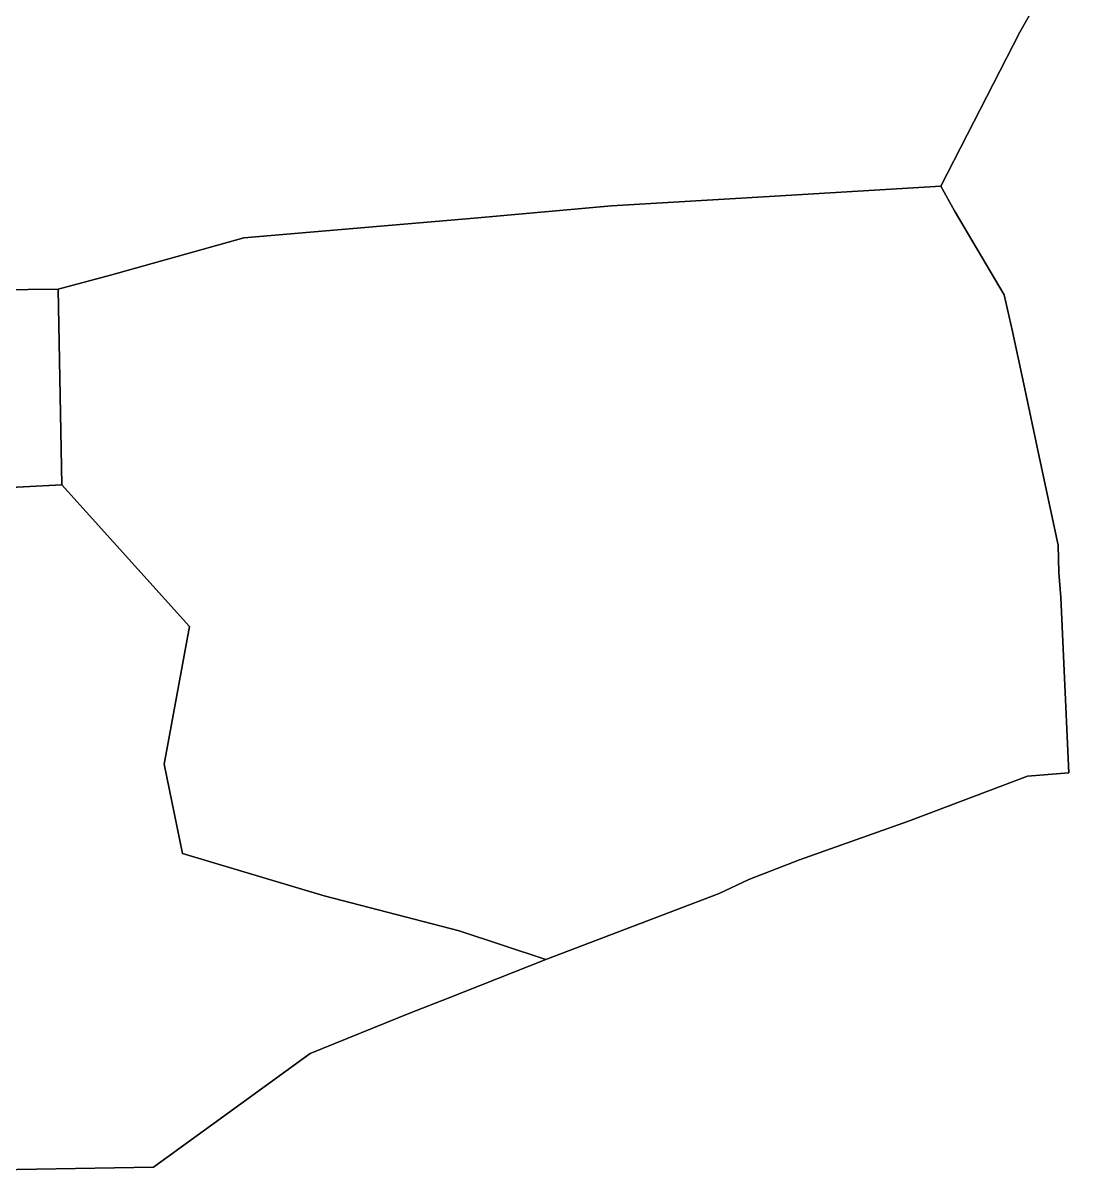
# Model space of a CAD drawing. Extents: x -85.11 to -76.23, y 42.63 to 48.9.
# Drawn here: x -80.188 to -77.808, y 42.63 to 45.205 of the extents above; entities that cross this region are included whole.
import ezdxf

# ---------------------------------------------------------------- set-up
doc = ezdxf.new("R2010")
doc.units = 0
doc.header["$MEASUREMENT"] = 0
doc.layers.add('GEO_', color=7, linetype='Continuous')

msp = doc.modelspace()

# ---------------------------------------------------------------- linework, layer by layer
at = {"layer": 'GEO_', "color": 7, "true_color": 0xffffff}
for p, q in [((-77.8083, 45.4361), (-77.95, 45.185)), ((-77.8083, 45.4361), (-77.95, 45.185)), ((-77.8083, 45.4361), (-77.95, 45.185)), ((-77.95, 45.185), (-77.8083, 45.4361)), ((-77.8083, 45.4361), (-77.95, 45.185)), ((-77.8083, 45.4361), (-77.95, 45.185)), ((-77.8083, 45.4361), (-77.95, 45.185)), ((-77.95, 45.185), (-77.8083, 45.4361)), ((-77.95, 45.185), (-78.1278, 44.8391)), ((-77.95, 45.185), (-78.1278, 44.8391)), ((-77.95, 45.185), (-78.1278, 44.8391)), ((-78.1278, 44.8391), (-77.95, 45.185)), ((-77.95, 45.185), (-78.1278, 44.8391)), ((-77.95, 45.185), (-78.1278, 44.8391)), ((-77.95, 45.185), (-78.1278, 44.8391)), ((-78.1278, 44.8391), (-77.95, 45.185)), ((-77.95, 45.185), (-77.95, 45.185)), ((-77.95, 45.185), (-77.95, 45.185)), ((-78.1278, 44.8391), (-78.5, 44.8171)), ((-78.1278, 44.8391), (-78.5, 44.8171)), ((-78.1278, 44.8391), (-78.5, 44.8171)), ((-78.5, 44.8171), (-78.1278, 44.8391)), ((-78.1278, 44.8391), (-78.5, 44.8171)), ((-78.1278, 44.8391), (-78.5, 44.8171)), ((-78.1278, 44.8391), (-78.5, 44.8171)), ((-78.5, 44.8171), (-78.1278, 44.8391)), ((-78.5, 44.8171), (-78.1278, 44.8391)), ((-78.5, 44.8171), (-78.1278, 44.8391)), ((-78.5, 44.8171), (-78.1278, 44.8391)), ((-78.1278, 44.8391), (-78.5, 44.8171)), ((-78.5, 44.8171), (-78.1278, 44.8391)), ((-78.5, 44.8171), (-78.1278, 44.8391)), ((-78.5, 44.8171), (-78.1278, 44.8391)), ((-78.1278, 44.8391), (-78.5, 44.8171)), ((-78.5, 44.8171), (-78.1278, 44.8391)), ((-78.5, 44.8171), (-78.1278, 44.8391)), ((-78.5, 44.8171), (-78.1278, 44.8391)), ((-78.1278, 44.8391), (-78.5, 44.8171)), ((-78.1278, 44.8391), (-78.1278, 44.8391)), ((-78.1278, 44.8391), (-78.1278, 44.8391)), ((-78.1278, 44.8391), (-78.0972, 44.784)), ((-78.1278, 44.8391), (-78.0972, 44.784)), ((-78.1278, 44.8391), (-78.1278, 44.8391)), ((-78.1278, 44.8391), (-78.0972, 44.784)), ((-78.0972, 44.784), (-78.1278, 44.8391)), ((-78.1278, 44.8391), (-78.0972, 44.784)), ((-78.1278, 44.8391), (-78.0972, 44.784)), ((-78.1278, 44.8391), (-78.1278, 44.8391)), ((-78.1278, 44.8391), (-78.0972, 44.784)), ((-78.0972, 44.784), (-78.1278, 44.8391)), ((-78.1278, 44.8391), (-78.0972, 44.784)), ((-78.1278, 44.8391), (-78.0972, 44.784)), ((-78.1278, 44.8391), (-78.1278, 44.8391)), ((-78.1278, 44.8391), (-78.0972, 44.784)), ((-78.0972, 44.784), (-78.1278, 44.8391)), ((-78.5, 44.8171), (-78.8667, 44.7951)), ((-78.5, 44.8171), (-78.8667, 44.7951)), ((-78.5, 44.8171), (-78.8667, 44.7951)), ((-78.8667, 44.7951), (-78.5, 44.8171)), ((-78.5, 44.8171), (-78.8667, 44.7951)), ((-78.5, 44.8171), (-78.8667, 44.7951)), ((-78.5, 44.8171), (-78.8667, 44.7951)), ((-78.8667, 44.7951), (-78.5, 44.8171)), ((-78.5, 44.8171), (-78.8667, 44.7951)), ((-78.5, 44.8171), (-78.8667, 44.7951)), ((-78.5, 44.8171), (-78.8667, 44.7951)), ((-78.8667, 44.7951), (-78.5, 44.8171)), ((-78.8667, 44.7951), (-78.5, 44.8171)), ((-78.8667, 44.7951), (-78.5, 44.8171)), ((-78.8667, 44.7951), (-78.5, 44.8171)), ((-78.5, 44.8171), (-78.8667, 44.7951)), ((-78.8667, 44.7951), (-78.5, 44.8171)), ((-78.8667, 44.7951), (-78.5, 44.8171)), ((-78.8667, 44.7951), (-78.5, 44.8171)), ((-78.5, 44.8171), (-78.8667, 44.7951)), ((-78.8667, 44.7951), (-78.5, 44.8171)), ((-78.8667, 44.7951), (-78.5, 44.8171)), ((-78.8667, 44.7951), (-78.5, 44.8171)), ((-78.5, 44.8171), (-78.8667, 44.7951)), ((-78.8667, 44.7951), (-78.5, 44.8171)), ((-78.8667, 44.7951), (-78.5, 44.8171)), ((-78.8667, 44.7951), (-78.5, 44.8171)), ((-78.5, 44.8171), (-78.8667, 44.7951)), ((-78.5, 44.8171), (-78.5, 44.8171)), ((-78.5, 44.8171), (-78.5, 44.8171)), ((-78.5, 44.8171), (-78.5, 44.8171)), ((-78.5, 44.8171), (-78.5, 44.8171)), ((-78.5, 44.8171), (-78.5, 44.8171)), ((-78.5, 44.8171), (-78.5, 44.8171)), ((-78.5, 44.8171), (-78.5, 44.8171)), ((-78.8667, 44.7951), (-79.175, 44.7675)), ((-78.8667, 44.7951), (-79.175, 44.7675)), ((-78.8667, 44.7951), (-79.175, 44.7675)), ((-79.175, 44.7675), (-78.8667, 44.7951)), ((-78.8667, 44.7951), (-79.175, 44.7675)), ((-78.8667, 44.7951), (-79.175, 44.7675)), ((-78.8667, 44.7951), (-79.175, 44.7675)), ((-79.175, 44.7675), (-78.8667, 44.7951)), ((-78.8667, 44.7951), (-79.175, 44.7675)), ((-78.8667, 44.7951), (-79.175, 44.7675)), ((-78.8667, 44.7951), (-79.175, 44.7675)), ((-79.175, 44.7675), (-78.8667, 44.7951)), ((-79.175, 44.7675), (-78.8667, 44.7951)), ((-79.175, 44.7675), (-78.8667, 44.7951)), ((-79.175, 44.7675), (-78.8667, 44.7951)), ((-78.8667, 44.7951), (-79.175, 44.7675)), ((-79.175, 44.7675), (-78.8667, 44.7951)), ((-79.175, 44.7675), (-78.8667, 44.7951)), ((-79.175, 44.7675), (-78.8667, 44.7951)), ((-78.8667, 44.7951), (-79.175, 44.7675)), ((-79.175, 44.7675), (-78.8667, 44.7951)), ((-79.175, 44.7675), (-78.8667, 44.7951)), ((-79.175, 44.7675), (-78.8667, 44.7951)), ((-78.8667, 44.7951), (-79.175, 44.7675)), ((-79.175, 44.7675), (-78.8667, 44.7951)), ((-79.175, 44.7675), (-78.8667, 44.7951)), ((-79.175, 44.7675), (-78.8667, 44.7951)), ((-78.8667, 44.7951), (-79.175, 44.7675)), ((-78.8667, 44.7951), (-78.8667, 44.7951)), ((-78.8667, 44.7951), (-78.8667, 44.7951)), ((-78.8667, 44.7951), (-78.8667, 44.7951)), ((-78.8667, 44.7951), (-78.8667, 44.7951)), ((-78.8667, 44.7951), (-78.8667, 44.7951)), ((-78.8667, 44.7951), (-78.8667, 44.7951)), ((-78.8667, 44.7951), (-78.8667, 44.7951)), ((-78.0972, 44.784), (-77.985, 44.5956)), ((-78.0972, 44.784), (-77.985, 44.5956)), ((-78.0972, 44.784), (-78.0972, 44.784)), ((-78.0972, 44.784), (-77.985, 44.5956)), ((-77.985, 44.5956), (-78.0972, 44.784)), ((-78.0972, 44.784), (-77.985, 44.5956)), ((-78.0972, 44.784), (-77.985, 44.5956)), ((-78.0972, 44.784), (-78.0972, 44.784)), ((-78.0972, 44.784), (-77.985, 44.5956)), ((-77.985, 44.5956), (-78.0972, 44.784)), ((-78.0972, 44.784), (-77.985, 44.5956)), ((-78.0972, 44.784), (-77.985, 44.5956)), ((-78.0972, 44.784), (-78.0972, 44.784)), ((-78.0972, 44.784), (-77.985, 44.5956)), ((-77.985, 44.5956), (-78.0972, 44.784)), ((-79.175, 44.7675), (-79.6917, 44.7235)), ((-79.175, 44.7675), (-79.6917, 44.7235)), ((-79.175, 44.7675), (-79.6917, 44.7235)), ((-79.6917, 44.7235), (-79.175, 44.7675)), ((-79.175, 44.7675), (-79.6917, 44.7235)), ((-79.175, 44.7675), (-79.6917, 44.7235)), ((-79.175, 44.7675), (-79.6917, 44.7235)), ((-79.6917, 44.7235), (-79.175, 44.7675)), ((-79.175, 44.7675), (-79.6917, 44.7235)), ((-79.175, 44.7675), (-79.6917, 44.7235)), ((-79.175, 44.7675), (-79.6917, 44.7235)), ((-79.6917, 44.7235), (-79.175, 44.7675)), ((-79.6917, 44.7235), (-79.175, 44.7675)), ((-79.6917, 44.7235), (-79.175, 44.7675)), ((-79.6917, 44.7235), (-79.175, 44.7675)), ((-79.175, 44.7675), (-79.6917, 44.7235)), ((-79.6917, 44.7235), (-79.175, 44.7675)), ((-79.6917, 44.7235), (-79.175, 44.7675)), ((-79.6917, 44.7235), (-79.175, 44.7675)), ((-79.175, 44.7675), (-79.6917, 44.7235)), ((-79.6917, 44.7235), (-79.175, 44.7675)), ((-79.6917, 44.7235), (-79.175, 44.7675)), ((-79.6917, 44.7235), (-79.175, 44.7675)), ((-79.175, 44.7675), (-79.6917, 44.7235)), ((-79.6917, 44.7235), (-79.175, 44.7675)), ((-79.6917, 44.7235), (-79.175, 44.7675)), ((-79.6917, 44.7235), (-79.175, 44.7675)), ((-79.175, 44.7675), (-79.6917, 44.7235)), ((-79.175, 44.7675), (-79.175, 44.7675)), ((-79.175, 44.7675), (-79.175, 44.7675)), ((-79.175, 44.7675), (-79.175, 44.7675)), ((-79.175, 44.7675), (-79.175, 44.7675)), ((-79.175, 44.7675), (-79.175, 44.7675)), ((-79.175, 44.7675), (-79.175, 44.7675)), ((-79.175, 44.7675), (-79.175, 44.7675)), ((-79.6917, 44.7235), (-79.9911, 44.6396)), ((-79.6917, 44.7235), (-79.9911, 44.6396)), ((-79.6917, 44.7235), (-79.9911, 44.6396)), ((-79.9911, 44.6396), (-79.6917, 44.7235)), ((-79.9911, 44.6396), (-79.6917, 44.7235)), ((-79.9911, 44.6396), (-79.6917, 44.7235)), ((-79.9911, 44.6396), (-79.6917, 44.7235)), ((-79.6917, 44.7235), (-79.9911, 44.6396)), ((-79.9911, 44.6396), (-79.6917, 44.7235)), ((-79.9911, 44.6396), (-79.6917, 44.7235)), ((-79.9911, 44.6396), (-79.6917, 44.7235)), ((-79.6917, 44.7235), (-79.9911, 44.6396)), ((-79.6917, 44.7235), (-79.6917, 44.7235)), ((-79.6917, 44.7235), (-79.6917, 44.7235)), ((-79.6917, 44.7235), (-79.6917, 44.7235)), ((-79.6917, 44.7235), (-79.6917, 44.7235)), ((-79.6917, 44.7235), (-79.6917, 44.7235)), ((-79.6917, 44.7235), (-79.6917, 44.7235)), ((-79.6917, 44.7235), (-79.6917, 44.7235)), ((-79.9911, 44.6396), (-80.1083, 44.608)), ((-79.9911, 44.6396), (-80.1083, 44.608)), ((-79.9911, 44.6396), (-80.1083, 44.608)), ((-80.1083, 44.608), (-79.9911, 44.6396)), ((-80.1083, 44.608), (-79.9911, 44.6396)), ((-80.1083, 44.608), (-79.9911, 44.6396)), ((-80.1083, 44.608), (-79.9911, 44.6396)), ((-79.9911, 44.6396), (-80.1083, 44.608)), ((-80.1083, 44.608), (-79.9911, 44.6396)), ((-80.1083, 44.608), (-79.9911, 44.6396)), ((-80.1083, 44.608), (-79.9911, 44.6396)), ((-79.9911, 44.6396), (-80.1083, 44.608)), ((-79.9911, 44.6396), (-79.9911, 44.6396)), ((-79.9911, 44.6396), (-79.9911, 44.6396)), ((-79.9911, 44.6396), (-79.9911, 44.6396)), ((-80.3583, 44.6062), (-80.1083, 44.608)), ((-80.3583, 44.6062), (-80.1083, 44.608)), ((-80.3583, 44.6062), (-80.1083, 44.608)), ((-80.1083, 44.608), (-80.3583, 44.6062)), ((-80.1083, 44.608), (-80.3583, 44.6062)), ((-80.1083, 44.608), (-80.3583, 44.6062)), ((-80.1083, 44.608), (-80.3583, 44.6062)), ((-80.3583, 44.6062), (-80.1083, 44.608)), ((-80.1083, 44.608), (-80.1, 44.1696)), ((-80.1083, 44.608), (-80.1, 44.1696)), ((-80.1083, 44.608), (-80.1083, 44.608)), ((-80.1083, 44.608), (-80.1, 44.1696)), ((-80.1, 44.1696), (-80.1083, 44.608)), ((-80.1083, 44.608), (-80.1083, 44.608)), ((-80.1, 44.1696), (-80.1083, 44.608)), ((-80.1083, 44.608), (-80.1083, 44.608)), ((-80.1083, 44.608), (-80.1, 44.1696)), ((-80.1, 44.1696), (-80.1083, 44.608)), ((-80.1083, 44.608), (-80.1083, 44.608)), ((-80.1083, 44.608), (-80.1, 44.1696)), ((-77.985, 44.5956), (-77.9669, 44.5132)), ((-77.985, 44.5956), (-77.9669, 44.5132)), ((-77.985, 44.5956), (-77.985, 44.5956)), ((-77.985, 44.5956), (-77.9669, 44.5132)), ((-77.9669, 44.5132), (-77.985, 44.5956)), ((-77.985, 44.5956), (-77.9669, 44.5132)), ((-77.985, 44.5956), (-77.9669, 44.5132)), ((-77.985, 44.5956), (-77.985, 44.5956)), ((-77.985, 44.5956), (-77.9669, 44.5132)), ((-77.9669, 44.5132), (-77.985, 44.5956)), ((-77.985, 44.5956), (-77.9669, 44.5132)), ((-77.985, 44.5956), (-77.9669, 44.5132)), ((-77.985, 44.5956), (-77.985, 44.5956)), ((-77.985, 44.5956), (-77.9669, 44.5132)), ((-77.9669, 44.5132), (-77.985, 44.5956)), ((-77.9669, 44.5132), (-77.9414, 44.3951)), ((-77.9669, 44.5132), (-77.9414, 44.3951)), ((-77.9669, 44.5132), (-77.9669, 44.5132)), ((-77.9669, 44.5132), (-77.9414, 44.3951)), ((-77.9414, 44.3951), (-77.9669, 44.5132)), ((-77.9669, 44.5132), (-77.9414, 44.3951)), ((-77.9669, 44.5132), (-77.9414, 44.3951)), ((-77.9669, 44.5132), (-77.9669, 44.5132)), ((-77.9669, 44.5132), (-77.9414, 44.3951)), ((-77.9414, 44.3951), (-77.9669, 44.5132)), ((-77.9669, 44.5132), (-77.9414, 44.3951)), ((-77.9669, 44.5132), (-77.9414, 44.3951)), ((-77.9669, 44.5132), (-77.9669, 44.5132)), ((-77.9669, 44.5132), (-77.9414, 44.3951)), ((-77.9414, 44.3951), (-77.9669, 44.5132)), ((-77.9669, 44.5132), (-77.9414, 44.3951)), ((-77.9669, 44.5132), (-77.9414, 44.3951)), ((-77.9669, 44.5132), (-77.9669, 44.5132)), ((-77.9669, 44.5132), (-77.9414, 44.3951)), ((-77.9414, 44.3951), (-77.9669, 44.5132)), ((-77.9414, 44.3951), (-77.9058, 44.2294)), ((-77.9414, 44.3951), (-77.9058, 44.2294)), ((-77.9414, 44.3951), (-77.9414, 44.3951)), ((-77.9414, 44.3951), (-77.9058, 44.2294)), ((-77.9058, 44.2294), (-77.9414, 44.3951)), ((-77.9414, 44.3951), (-77.9058, 44.2294)), ((-77.9414, 44.3951), (-77.9058, 44.2294)), ((-77.9414, 44.3951), (-77.9414, 44.3951)), ((-77.9414, 44.3951), (-77.9058, 44.2294)), ((-77.9058, 44.2294), (-77.9414, 44.3951)), ((-77.9414, 44.3951), (-77.9058, 44.2294)), ((-77.9414, 44.3951), (-77.9058, 44.2294)), ((-77.9414, 44.3951), (-77.9414, 44.3951)), ((-77.9414, 44.3951), (-77.9058, 44.2294)), ((-77.9058, 44.2294), (-77.9414, 44.3951)), ((-77.9414, 44.3951), (-77.9058, 44.2294)), ((-77.9414, 44.3951), (-77.9058, 44.2294)), ((-77.9414, 44.3951), (-77.9414, 44.3951)), ((-77.9414, 44.3951), (-77.9058, 44.2294)), ((-77.9058, 44.2294), (-77.9414, 44.3951)), ((-77.9058, 44.2294), (-77.8642, 44.0341)), ((-77.9058, 44.2294), (-77.8642, 44.0341)), ((-77.9058, 44.2294), (-77.9058, 44.2294)), ((-77.9058, 44.2294), (-77.8642, 44.0341)), ((-77.8642, 44.0341), (-77.9058, 44.2294)), ((-77.9058, 44.2294), (-77.8642, 44.0341)), ((-77.9058, 44.2294), (-77.8642, 44.0341)), ((-77.9058, 44.2294), (-77.9058, 44.2294)), ((-77.9058, 44.2294), (-77.8642, 44.0341)), ((-77.8642, 44.0341), (-77.9058, 44.2294)), ((-77.9058, 44.2294), (-77.8642, 44.0341)), ((-77.9058, 44.2294), (-77.8642, 44.0341)), ((-77.9058, 44.2294), (-77.9058, 44.2294)), ((-77.9058, 44.2294), (-77.8642, 44.0341)), ((-77.8642, 44.0341), (-77.9058, 44.2294)), ((-77.9058, 44.2294), (-77.8642, 44.0341)), ((-77.9058, 44.2294), (-77.8642, 44.0341)), ((-77.9058, 44.2294), (-77.9058, 44.2294)), ((-77.9058, 44.2294), (-77.8642, 44.0341)), ((-77.8642, 44.0341), (-77.9058, 44.2294)), ((-80.1, 44.1696), (-80.4069, 44.1532)), ((-80.1, 44.1696), (-80.4069, 44.1532)), ((-80.1, 44.1696), (-80.4069, 44.1532)), ((-80.4069, 44.1532), (-80.1, 44.1696)), ((-80.4069, 44.1532), (-80.1, 44.1696)), ((-80.4069, 44.1532), (-80.1, 44.1696)), ((-80.4069, 44.1532), (-80.1, 44.1696)), ((-80.1, 44.1696), (-80.4069, 44.1532)), ((-80.4069, 44.1532), (-80.1, 44.1696)), ((-80.4069, 44.1532), (-80.1, 44.1696)), ((-80.4069, 44.1532), (-80.1, 44.1696)), ((-80.1, 44.1696), (-80.4069, 44.1532)), ((-80.1, 44.1696), (-80.1, 44.1696)), ((-79.8136, 43.8516), (-80.1, 44.1696)), ((-79.8136, 43.8516), (-80.1, 44.1696)), ((-79.8136, 43.8516), (-80.1, 44.1696)), ((-80.1, 44.1696), (-80.1, 44.1696)), ((-80.1, 44.1696), (-79.8136, 43.8516)), ((-79.8136, 43.8516), (-80.1, 44.1696)), ((-79.8136, 43.8516), (-80.1, 44.1696)), ((-79.8136, 43.8516), (-80.1, 44.1696)), ((-80.1, 44.1696), (-80.1, 44.1696)), ((-80.1, 44.1696), (-79.8136, 43.8516)), ((-80.1, 44.1696), (-79.8136, 43.8516)), ((-80.1, 44.1696), (-79.8136, 43.8516)), ((-80.1, 44.1696), (-80.1, 44.1696)), ((-80.1, 44.1696), (-79.8136, 43.8516)), ((-79.8136, 43.8516), (-80.1, 44.1696)), ((-80.1, 44.1696), (-79.8136, 43.8516)), ((-80.1, 44.1696), (-79.8136, 43.8516)), ((-80.1, 44.1696), (-80.1, 44.1696)), ((-80.1, 44.1696), (-79.8136, 43.8516)), ((-79.8136, 43.8516), (-80.1, 44.1696)), ((-77.8642, 44.0341), (-77.8625, 43.973)), ((-77.8642, 44.0341), (-77.8625, 43.973)), ((-77.8642, 44.0341), (-77.8642, 44.0341)), ((-77.8642, 44.0341), (-77.8625, 43.973)), ((-77.8625, 43.973), (-77.8642, 44.0341)), ((-77.8642, 44.0341), (-77.8625, 43.973)), ((-77.8642, 44.0341), (-77.8625, 43.973)), ((-77.8642, 44.0341), (-77.8642, 44.0341)), ((-77.8642, 44.0341), (-77.8625, 43.973)), ((-77.8625, 43.973), (-77.8642, 44.0341)), ((-77.8642, 44.0341), (-77.8625, 43.973)), ((-77.8642, 44.0341), (-77.8625, 43.973)), ((-77.8642, 44.0341), (-77.8642, 44.0341)), ((-77.8642, 44.0341), (-77.8625, 43.973)), ((-77.8625, 43.973), (-77.8642, 44.0341)), ((-77.8642, 44.0341), (-77.8625, 43.973)), ((-77.8642, 44.0341), (-77.8625, 43.973)), ((-77.8642, 44.0341), (-77.8642, 44.0341)), ((-77.8642, 44.0341), (-77.8625, 43.973)), ((-77.8625, 43.973), (-77.8642, 44.0341)), ((-77.8625, 43.973), (-77.8583, 43.9166)), ((-77.8625, 43.973), (-77.8583, 43.9166)), ((-77.8625, 43.973), (-77.8625, 43.973)), ((-77.8625, 43.973), (-77.8583, 43.9166)), ((-77.8583, 43.9166), (-77.8625, 43.973)), ((-77.8625, 43.973), (-77.8583, 43.9166)), ((-77.8625, 43.973), (-77.8583, 43.9166)), ((-77.8625, 43.973), (-77.8625, 43.973)), ((-77.8625, 43.973), (-77.8583, 43.9166)), ((-77.8583, 43.9166), (-77.8625, 43.973)), ((-77.8625, 43.973), (-77.8583, 43.9166)), ((-77.8625, 43.973), (-77.8583, 43.9166)), ((-77.8625, 43.973), (-77.8625, 43.973)), ((-77.8625, 43.973), (-77.8583, 43.9166)), ((-77.8583, 43.9166), (-77.8625, 43.973)), ((-77.8625, 43.973), (-77.8583, 43.9166)), ((-77.8625, 43.973), (-77.8583, 43.9166)), ((-77.8625, 43.973), (-77.8625, 43.973)), ((-77.8625, 43.973), (-77.8583, 43.9166)), ((-77.8583, 43.9166), (-77.8625, 43.973)), ((-77.8583, 43.9166), (-77.8403, 43.5231)), ((-77.8583, 43.9166), (-77.8403, 43.5231)), ((-77.8583, 43.9166), (-77.8583, 43.9166)), ((-77.8583, 43.9166), (-77.8403, 43.5231)), ((-77.8403, 43.5231), (-77.8583, 43.9166)), ((-77.8583, 43.9166), (-77.8403, 43.5231)), ((-77.8583, 43.9166), (-77.8403, 43.5231)), ((-77.8583, 43.9166), (-77.8583, 43.9166)), ((-77.8583, 43.9166), (-77.8403, 43.5231)), ((-77.8403, 43.5231), (-77.8583, 43.9166)), ((-77.8583, 43.9166), (-77.8403, 43.5231)), ((-77.8583, 43.9166), (-77.8403, 43.5231)), ((-77.8583, 43.9166), (-77.8583, 43.9166)), ((-77.8583, 43.9166), (-77.8403, 43.5231)), ((-77.8403, 43.5231), (-77.8583, 43.9166)), ((-77.8583, 43.9166), (-77.8403, 43.5231)), ((-77.8583, 43.9166), (-77.8403, 43.5231)), ((-77.8583, 43.9166), (-77.8583, 43.9166)), ((-77.8583, 43.9166), (-77.8583, 43.9166)), ((-79.8708, 43.543), (-79.8136, 43.8516)), ((-79.8708, 43.543), (-79.8136, 43.8516)), ((-79.8708, 43.543), (-79.8136, 43.8516)), ((-79.8136, 43.8516), (-79.8708, 43.543)), ((-79.8708, 43.543), (-79.8136, 43.8516)), ((-79.8708, 43.543), (-79.8136, 43.8516)), ((-79.8708, 43.543), (-79.8136, 43.8516)), ((-79.8136, 43.8516), (-79.8708, 43.543)), ((-79.8708, 43.543), (-79.8136, 43.8516)), ((-79.8708, 43.543), (-79.8136, 43.8516)), ((-79.8708, 43.543), (-79.8136, 43.8516)), ((-79.8136, 43.8516), (-79.8708, 43.543)), ((-79.8708, 43.543), (-79.8136, 43.8516)), ((-79.8708, 43.543), (-79.8136, 43.8516)), ((-79.8708, 43.543), (-79.8136, 43.8516)), ((-79.8136, 43.8516), (-79.8708, 43.543)), ((-79.8136, 43.8516), (-79.8708, 43.543)), ((-79.8136, 43.8516), (-79.8708, 43.543)), ((-79.8136, 43.8516), (-79.8708, 43.543)), ((-79.8708, 43.543), (-79.8136, 43.8516)), ((-79.8136, 43.8516), (-79.8708, 43.543)), ((-79.8136, 43.8516), (-79.8708, 43.543)), ((-79.8136, 43.8516), (-79.8708, 43.543)), ((-79.8708, 43.543), (-79.8136, 43.8516)), ((-79.8136, 43.8516), (-79.8708, 43.543)), ((-79.8136, 43.8516), (-79.8708, 43.543)), ((-79.8136, 43.8516), (-79.8708, 43.543)), ((-79.8708, 43.543), (-79.8136, 43.8516)), ((-79.8136, 43.8516), (-79.8136, 43.8516)), ((-79.8136, 43.8516), (-79.8136, 43.8516)), ((-79.8136, 43.8516), (-79.8136, 43.8516)), ((-79.8136, 43.8516), (-79.8136, 43.8516)), ((-79.8136, 43.8516), (-79.8136, 43.8516)), ((-79.8136, 43.8516), (-79.8136, 43.8516)), ((-79.8136, 43.8516), (-79.8136, 43.8516)), ((-79.8297, 43.3424), (-79.8708, 43.543)), ((-79.8297, 43.3424), (-79.8708, 43.543)), ((-79.8297, 43.3424), (-79.8708, 43.543)), ((-79.8708, 43.543), (-79.8708, 43.543)), ((-79.8708, 43.543), (-79.8297, 43.3424)), ((-79.8297, 43.3424), (-79.8708, 43.543)), ((-79.8297, 43.3424), (-79.8708, 43.543)), ((-79.8297, 43.3424), (-79.8708, 43.543)), ((-79.8708, 43.543), (-79.8708, 43.543)), ((-79.8708, 43.543), (-79.8297, 43.3424)), ((-79.8297, 43.3424), (-79.8708, 43.543)), ((-79.8297, 43.3424), (-79.8708, 43.543)), ((-79.8297, 43.3424), (-79.8708, 43.543)), ((-79.8708, 43.543), (-79.8708, 43.543)), ((-79.8708, 43.543), (-79.8297, 43.3424)), ((-79.8297, 43.3424), (-79.8708, 43.543)), ((-79.8297, 43.3424), (-79.8708, 43.543)), ((-79.8708, 43.543), (-79.8708, 43.543)), ((-79.8708, 43.543), (-79.8708, 43.543)), ((-79.8708, 43.543), (-79.8297, 43.3424)), ((-79.8708, 43.543), (-79.8297, 43.3424)), ((-79.8708, 43.543), (-79.8708, 43.543)), ((-79.8708, 43.543), (-79.8297, 43.3424)), ((-79.8297, 43.3424), (-79.8708, 43.543)), ((-79.8708, 43.543), (-79.8297, 43.3424)), ((-79.8708, 43.543), (-79.8297, 43.3424)), ((-79.8708, 43.543), (-79.8708, 43.543)), ((-79.8708, 43.543), (-79.8297, 43.3424)), ((-79.8297, 43.3424), (-79.8708, 43.543)), ((-79.8708, 43.543), (-79.8297, 43.3424)), ((-79.8708, 43.543), (-79.8297, 43.3424)), ((-79.8708, 43.543), (-79.8708, 43.543)), ((-79.8708, 43.543), (-79.8297, 43.3424)), ((-79.8297, 43.3424), (-79.8708, 43.543)), ((-77.8403, 43.5231), (-77.9333, 43.5159)), ((-77.8403, 43.5231), (-77.9333, 43.5159)), ((-77.8403, 43.5231), (-77.9333, 43.5159)), ((-77.9333, 43.5159), (-77.8403, 43.5231)), ((-77.8403, 43.5231), (-77.9333, 43.5159)), ((-77.8403, 43.5231), (-77.9333, 43.5159)), ((-77.8403, 43.5231), (-77.9333, 43.5159)), ((-77.9333, 43.5159), (-77.8403, 43.5231)), ((-77.8403, 43.5231), (-77.9333, 43.5159)), ((-77.8403, 43.5231), (-77.9333, 43.5159)), ((-77.8403, 43.5231), (-77.9333, 43.5159)), ((-77.9333, 43.5159), (-77.8403, 43.5231)), ((-77.8403, 43.5231), (-77.9333, 43.5159)), ((-77.8403, 43.5231), (-77.9333, 43.5159)), ((-77.8403, 43.5231), (-77.9333, 43.5159)), ((-77.9333, 43.5159), (-77.8403, 43.5231)), ((-77.8403, 43.5231), (-77.8403, 43.5231)), ((-77.8403, 43.5231), (-77.8403, 43.5231)), ((-77.8403, 43.5231), (-77.8403, 43.5231)), ((-77.8403, 43.5231), (-77.8403, 43.5231)), ((-77.8403, 43.5231), (-77.8403, 43.5231)), ((-77.9333, 43.5159), (-78.2, 43.4147)), ((-77.9333, 43.5159), (-78.2, 43.4147)), ((-77.9333, 43.5159), (-78.2, 43.4147)), ((-78.2, 43.4147), (-77.9333, 43.5159)), ((-77.9333, 43.5159), (-78.2, 43.4147)), ((-77.9333, 43.5159), (-78.2, 43.4147)), ((-77.9333, 43.5159), (-78.2, 43.4147)), ((-78.2, 43.4147), (-77.9333, 43.5159)), ((-77.9333, 43.5159), (-78.2, 43.4147)), ((-77.9333, 43.5159), (-78.2, 43.4147)), ((-77.9333, 43.5159), (-78.2, 43.4147)), ((-78.2, 43.4147), (-77.9333, 43.5159)), ((-77.9333, 43.5159), (-78.2, 43.4147)), ((-77.9333, 43.5159), (-78.2, 43.4147)), ((-77.9333, 43.5159), (-78.2, 43.4147)), ((-78.2, 43.4147), (-77.9333, 43.5159)), ((-77.9333, 43.5159), (-77.9333, 43.5159)), ((-77.9333, 43.5159), (-77.9333, 43.5159)), ((-77.9333, 43.5159), (-77.9333, 43.5159)), ((-77.9333, 43.5159), (-77.9333, 43.5159)), ((-78.2, 43.4147), (-78.4444, 43.328)), ((-78.2, 43.4147), (-78.4444, 43.328)), ((-78.2, 43.4147), (-78.4444, 43.328)), ((-78.4444, 43.328), (-78.2, 43.4147)), ((-78.2, 43.4147), (-78.4444, 43.328)), ((-78.2, 43.4147), (-78.4444, 43.328)), ((-78.2, 43.4147), (-78.4444, 43.328)), ((-78.4444, 43.328), (-78.2, 43.4147)), ((-78.2, 43.4147), (-78.4444, 43.328)), ((-78.2, 43.4147), (-78.4444, 43.328)), ((-78.2, 43.4147), (-78.4444, 43.328)), ((-78.4444, 43.328), (-78.2, 43.4147)), ((-78.2, 43.4147), (-78.4444, 43.328)), ((-78.2, 43.4147), (-78.4444, 43.328)), ((-78.2, 43.4147), (-78.4444, 43.328)), ((-78.4444, 43.328), (-78.2, 43.4147)), ((-78.2, 43.4147), (-78.2, 43.4147)), ((-78.2, 43.4147), (-78.2, 43.4147)), ((-78.2, 43.4147), (-78.2, 43.4147)), ((-78.2, 43.4147), (-78.2, 43.4147)), ((-79.5114, 43.2475), (-79.8297, 43.3424)), ((-79.5114, 43.2475), (-79.8297, 43.3424)), ((-79.5114, 43.2475), (-79.8297, 43.3424)), ((-79.8297, 43.3424), (-79.8297, 43.3424)), ((-79.8297, 43.3424), (-79.5114, 43.2475)), ((-79.5114, 43.2475), (-79.8297, 43.3424)), ((-79.5114, 43.2475), (-79.8297, 43.3424)), ((-79.5114, 43.2475), (-79.8297, 43.3424)), ((-79.8297, 43.3424), (-79.8297, 43.3424)), ((-79.8297, 43.3424), (-79.5114, 43.2475)), ((-79.5114, 43.2475), (-79.8297, 43.3424)), ((-79.5114, 43.2475), (-79.8297, 43.3424)), ((-79.5114, 43.2475), (-79.8297, 43.3424)), ((-79.8297, 43.3424), (-79.8297, 43.3424)), ((-79.8297, 43.3424), (-79.5114, 43.2475)), ((-79.5114, 43.2475), (-79.8297, 43.3424)), ((-79.5114, 43.2475), (-79.8297, 43.3424)), ((-79.5114, 43.2475), (-79.8297, 43.3424)), ((-79.8297, 43.3424), (-79.8297, 43.3424)), ((-79.8297, 43.3424), (-79.5114, 43.2475)), ((-79.8297, 43.3424), (-79.8297, 43.3424)), ((-79.8297, 43.3424), (-79.5114, 43.2475)), ((-79.8297, 43.3424), (-79.5114, 43.2475)), ((-79.8297, 43.3424), (-79.8297, 43.3424)), ((-79.8297, 43.3424), (-79.5114, 43.2475)), ((-79.5114, 43.2475), (-79.8297, 43.3424)), ((-79.8297, 43.3424), (-79.5114, 43.2475)), ((-79.8297, 43.3424), (-79.5114, 43.2475)), ((-79.8297, 43.3424), (-79.8297, 43.3424)), ((-79.8297, 43.3424), (-79.5114, 43.2475)), ((-79.5114, 43.2475), (-79.8297, 43.3424)), ((-79.8297, 43.3424), (-79.5114, 43.2475)), ((-79.8297, 43.3424), (-79.5114, 43.2475)), ((-79.8297, 43.3424), (-79.8297, 43.3424)), ((-79.8297, 43.3424), (-79.5114, 43.2475)), ((-79.5114, 43.2475), (-79.8297, 43.3424)), ((-78.4444, 43.328), (-78.5583, 43.2839)), ((-78.4444, 43.328), (-78.5583, 43.2839)), ((-78.4444, 43.328), (-78.5583, 43.2839)), ((-78.5583, 43.2839), (-78.4444, 43.328)), ((-78.4444, 43.328), (-78.5583, 43.2839)), ((-78.4444, 43.328), (-78.5583, 43.2839)), ((-78.4444, 43.328), (-78.5583, 43.2839)), ((-78.5583, 43.2839), (-78.4444, 43.328)), ((-78.4444, 43.328), (-78.5583, 43.2839)), ((-78.4444, 43.328), (-78.5583, 43.2839)), ((-78.4444, 43.328), (-78.5583, 43.2839)), ((-78.5583, 43.2839), (-78.4444, 43.328)), ((-78.4444, 43.328), (-78.5583, 43.2839)), ((-78.4444, 43.328), (-78.5583, 43.2839)), ((-78.4444, 43.328), (-78.5583, 43.2839)), ((-78.5583, 43.2839), (-78.4444, 43.328)), ((-78.4444, 43.328), (-78.4444, 43.328)), ((-78.4444, 43.328), (-78.4444, 43.328)), ((-78.4444, 43.328), (-78.4444, 43.328)), ((-78.4444, 43.328), (-78.4444, 43.328)), ((-78.5583, 43.2839), (-78.6247, 43.2529)), ((-78.5583, 43.2839), (-78.6247, 43.2529)), ((-78.5583, 43.2839), (-78.6247, 43.2529)), ((-78.6247, 43.2529), (-78.5583, 43.2839)), ((-78.5583, 43.2839), (-78.6247, 43.2529)), ((-78.5583, 43.2839), (-78.6247, 43.2529)), ((-78.5583, 43.2839), (-78.6247, 43.2529)), ((-78.6247, 43.2529), (-78.5583, 43.2839)), ((-78.5583, 43.2839), (-78.6247, 43.2529)), ((-78.5583, 43.2839), (-78.6247, 43.2529)), ((-78.5583, 43.2839), (-78.6247, 43.2529)), ((-78.6247, 43.2529), (-78.5583, 43.2839)), ((-78.5583, 43.2839), (-78.6247, 43.2529)), ((-78.5583, 43.2839), (-78.6247, 43.2529)), ((-78.5583, 43.2839), (-78.6247, 43.2529)), ((-78.6247, 43.2529), (-78.5583, 43.2839)), ((-78.5583, 43.2839), (-78.5583, 43.2839)), ((-78.5583, 43.2839), (-78.5583, 43.2839)), ((-78.5583, 43.2839), (-78.5583, 43.2839)), ((-78.5583, 43.2839), (-78.5583, 43.2839)), ((-79.2083, 43.1692), (-79.5114, 43.2475)), ((-79.2083, 43.1692), (-79.5114, 43.2475)), ((-79.2083, 43.1692), (-79.5114, 43.2475)), ((-79.5114, 43.2475), (-79.5114, 43.2475)), ((-79.5114, 43.2475), (-79.2083, 43.1692)), ((-79.2083, 43.1692), (-79.5114, 43.2475)), ((-79.2083, 43.1692), (-79.5114, 43.2475)), ((-79.2083, 43.1692), (-79.5114, 43.2475)), ((-79.5114, 43.2475), (-79.5114, 43.2475)), ((-79.5114, 43.2475), (-79.2083, 43.1692)), ((-79.2083, 43.1692), (-79.5114, 43.2475)), ((-79.2083, 43.1692), (-79.5114, 43.2475)), ((-79.2083, 43.1692), (-79.5114, 43.2475)), ((-79.5114, 43.2475), (-79.5114, 43.2475)), ((-79.5114, 43.2475), (-79.2083, 43.1692)), ((-79.2083, 43.1692), (-79.5114, 43.2475)), ((-79.2083, 43.1692), (-79.5114, 43.2475)), ((-79.2083, 43.1692), (-79.5114, 43.2475)), ((-79.5114, 43.2475), (-79.5114, 43.2475)), ((-79.5114, 43.2475), (-79.2083, 43.1692)), ((-79.5114, 43.2475), (-79.2083, 43.1692)), ((-79.5114, 43.2475), (-79.2083, 43.1692)), ((-79.5114, 43.2475), (-79.5114, 43.2475)), ((-79.5114, 43.2475), (-79.2083, 43.1692)), ((-79.2083, 43.1692), (-79.5114, 43.2475)), ((-79.5114, 43.2475), (-79.2083, 43.1692)), ((-79.5114, 43.2475), (-79.2083, 43.1692)), ((-79.5114, 43.2475), (-79.5114, 43.2475)), ((-79.5114, 43.2475), (-79.2083, 43.1692)), ((-79.2083, 43.1692), (-79.5114, 43.2475)), ((-79.5114, 43.2475), (-79.2083, 43.1692)), ((-79.5114, 43.2475), (-79.2083, 43.1692)), ((-79.5114, 43.2475), (-79.5114, 43.2475)), ((-79.5114, 43.2475), (-79.2083, 43.1692)), ((-79.2083, 43.1692), (-79.5114, 43.2475)), ((-78.6247, 43.2529), (-79.0139, 43.1044)), ((-78.6247, 43.2529), (-79.0139, 43.1044)), ((-78.6247, 43.2529), (-79.0139, 43.1044)), ((-79.0139, 43.1044), (-78.6247, 43.2529)), ((-78.6247, 43.2529), (-79.0139, 43.1044)), ((-78.6247, 43.2529), (-79.0139, 43.1044)), ((-78.6247, 43.2529), (-79.0139, 43.1044)), ((-79.0139, 43.1044), (-78.6247, 43.2529)), ((-78.6247, 43.2529), (-79.0139, 43.1044)), ((-78.6247, 43.2529), (-79.0139, 43.1044)), ((-78.6247, 43.2529), (-79.0139, 43.1044)), ((-79.0139, 43.1044), (-78.6247, 43.2529)), ((-78.6247, 43.2529), (-78.6247, 43.2529)), ((-78.6247, 43.2529), (-78.6247, 43.2529)), ((-78.6247, 43.2529), (-78.6247, 43.2529)), ((-78.6247, 43.2529), (-78.6247, 43.2529)), ((-79.0139, 43.1044), (-79.2083, 43.1692)), ((-79.0139, 43.1044), (-79.2083, 43.1692)), ((-79.0139, 43.1044), (-79.2083, 43.1692)), ((-79.2083, 43.1692), (-79.2083, 43.1692)), ((-79.2083, 43.1692), (-79.0139, 43.1044)), ((-79.0139, 43.1044), (-79.2083, 43.1692)), ((-79.0139, 43.1044), (-79.2083, 43.1692)), ((-79.0139, 43.1044), (-79.2083, 43.1692)), ((-79.2083, 43.1692), (-79.2083, 43.1692)), ((-79.2083, 43.1692), (-79.0139, 43.1044)), ((-79.0139, 43.1044), (-79.2083, 43.1692)), ((-79.0139, 43.1044), (-79.2083, 43.1692)), ((-79.0139, 43.1044), (-79.2083, 43.1692)), ((-79.2083, 43.1692), (-79.2083, 43.1692)), ((-79.2083, 43.1692), (-79.0139, 43.1044)), ((-79.2083, 43.1692), (-79.2083, 43.1692)), ((-79.2083, 43.1692), (-79.0139, 43.1044)), ((-79.2083, 43.1692), (-79.0139, 43.1044)), ((-79.2083, 43.1692), (-79.2083, 43.1692)), ((-79.2083, 43.1692), (-79.0139, 43.1044)), ((-79.0139, 43.1044), (-79.2083, 43.1692)), ((-79.2083, 43.1692), (-79.0139, 43.1044)), ((-79.2083, 43.1692), (-79.0139, 43.1044)), ((-79.2083, 43.1692), (-79.2083, 43.1692)), ((-79.2083, 43.1692), (-79.0139, 43.1044)), ((-79.0139, 43.1044), (-79.2083, 43.1692)), ((-79.2083, 43.1692), (-79.2083, 43.1692)), ((-79.0139, 43.1044), (-79.2333, 43.018)), ((-79.0139, 43.1044), (-79.2333, 43.018)), ((-79.0139, 43.1044), (-79.2333, 43.018)), ((-79.2333, 43.018), (-79.0139, 43.1044)), ((-79.0139, 43.1044), (-79.2333, 43.018)), ((-79.0139, 43.1044), (-79.2333, 43.018)), ((-79.0139, 43.1044), (-79.2333, 43.018)), ((-79.2333, 43.018), (-79.0139, 43.1044)), ((-79.0139, 43.1044), (-79.0139, 43.1044)), ((-79.0139, 43.1044), (-79.0139, 43.1044)), ((-79.0139, 43.1044), (-79.0139, 43.1044)), ((-79.0139, 43.1044), (-79.0139, 43.1044)), ((-79.0139, 43.1044), (-79.0139, 43.1044)), ((-79.2333, 43.018), (-79.3181, 42.9849)), ((-79.2333, 43.018), (-79.3181, 42.9849)), ((-79.2333, 43.018), (-79.3181, 42.9849)), ((-79.3181, 42.9849), (-79.2333, 43.018)), ((-79.2333, 43.018), (-79.3181, 42.9849)), ((-79.2333, 43.018), (-79.3181, 42.9849)), ((-79.2333, 43.018), (-79.3181, 42.9849)), ((-79.3181, 42.9849), (-79.2333, 43.018)), ((-79.2333, 43.018), (-79.2333, 43.018)), ((-79.2333, 43.018), (-79.2333, 43.018)), ((-79.3181, 42.9849), (-79.5431, 42.8939)), ((-79.3181, 42.9849), (-79.5431, 42.8939)), ((-79.3181, 42.9849), (-79.5431, 42.8939)), ((-79.5431, 42.8939), (-79.3181, 42.9849)), ((-79.3181, 42.9849), (-79.5431, 42.8939)), ((-79.3181, 42.9849), (-79.5431, 42.8939)), ((-79.3181, 42.9849), (-79.5431, 42.8939)), ((-79.5431, 42.8939), (-79.3181, 42.9849)), ((-79.3181, 42.9849), (-79.3181, 42.9849)), ((-79.3181, 42.9849), (-79.3181, 42.9849)), ((-79.5431, 42.8939), (-79.6983, 42.7812)), ((-79.5431, 42.8939), (-79.6983, 42.7812)), ((-79.5431, 42.8939), (-79.6983, 42.7812)), ((-79.6983, 42.7812), (-79.5431, 42.8939)), ((-79.5431, 42.8939), (-79.6983, 42.7812)), ((-79.5431, 42.8939), (-79.6983, 42.7812)), ((-79.5431, 42.8939), (-79.6983, 42.7812)), ((-79.6983, 42.7812), (-79.5431, 42.8939)), ((-79.5431, 42.8939), (-79.5431, 42.8939)), ((-79.5431, 42.8939), (-79.5431, 42.8939)), ((-79.6983, 42.7812), (-79.8944, 42.6392)), ((-79.6983, 42.7812), (-79.8944, 42.6392)), ((-79.6983, 42.7812), (-79.8944, 42.6392)), ((-79.8944, 42.6392), (-79.6983, 42.7812)), ((-79.6983, 42.7812), (-79.8944, 42.6392)), ((-79.6983, 42.7812), (-79.8944, 42.6392)), ((-79.6983, 42.7812), (-79.8944, 42.6392)), ((-79.8944, 42.6392), (-79.6983, 42.7812)), ((-79.6983, 42.7812), (-79.8944, 42.6392)), ((-79.6983, 42.7812), (-79.8944, 42.6392)), ((-79.6983, 42.7812), (-79.8944, 42.6392)), ((-79.8944, 42.6392), (-79.6983, 42.7812)), ((-79.6983, 42.7812), (-79.6983, 42.7812)), ((-79.6983, 42.7812), (-79.6983, 42.7812)), ((-79.6983, 42.7812), (-79.6983, 42.7812)), ((-79.8944, 42.6392), (-80.4, 42.6302)), ((-79.8944, 42.6392), (-80.4, 42.6302)), ((-79.8944, 42.6392), (-80.4, 42.6302)), ((-80.4, 42.6302), (-79.8944, 42.6392)), ((-79.8944, 42.6392), (-80.4, 42.6302)), ((-79.8944, 42.6392), (-80.4, 42.6302)), ((-79.8944, 42.6392), (-80.4, 42.6302)), ((-80.4, 42.6302), (-79.8944, 42.6392)), ((-79.8944, 42.6392), (-80.4, 42.6302)), ((-79.8944, 42.6392), (-80.4, 42.6302)), ((-79.8944, 42.6392), (-80.4, 42.6302)), ((-80.4, 42.6302), (-79.8944, 42.6392)), ((-79.8944, 42.6392), (-79.8944, 42.6392)), ((-79.8944, 42.6392), (-79.8944, 42.6392)), ((-79.8944, 42.6392), (-79.8944, 42.6392))]:
    msp.add_line(p, q, dxfattribs=at)

doc.saveas('drawing.dxf')
